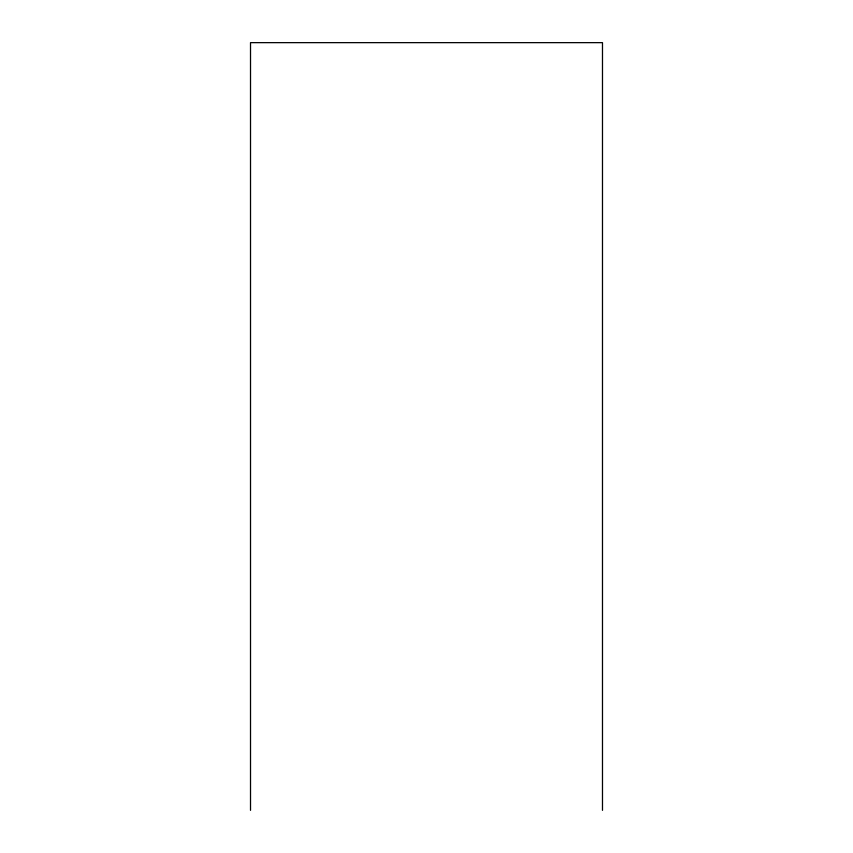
<?xml version="1.0" encoding="UTF-8"?>
<svg xmlns="http://www.w3.org/2000/svg" width="853" height="853" viewBox="0 0 853 853"><rect width="100%" height="100%" fill="white"/><g stroke="black" fill="none" stroke-linecap="round" stroke-linejoin="round"><path stroke-width="1.28" d="M602.485 810.35L602.485 42.65L250.515 42.65L250.515 810.35"/></g></svg>
